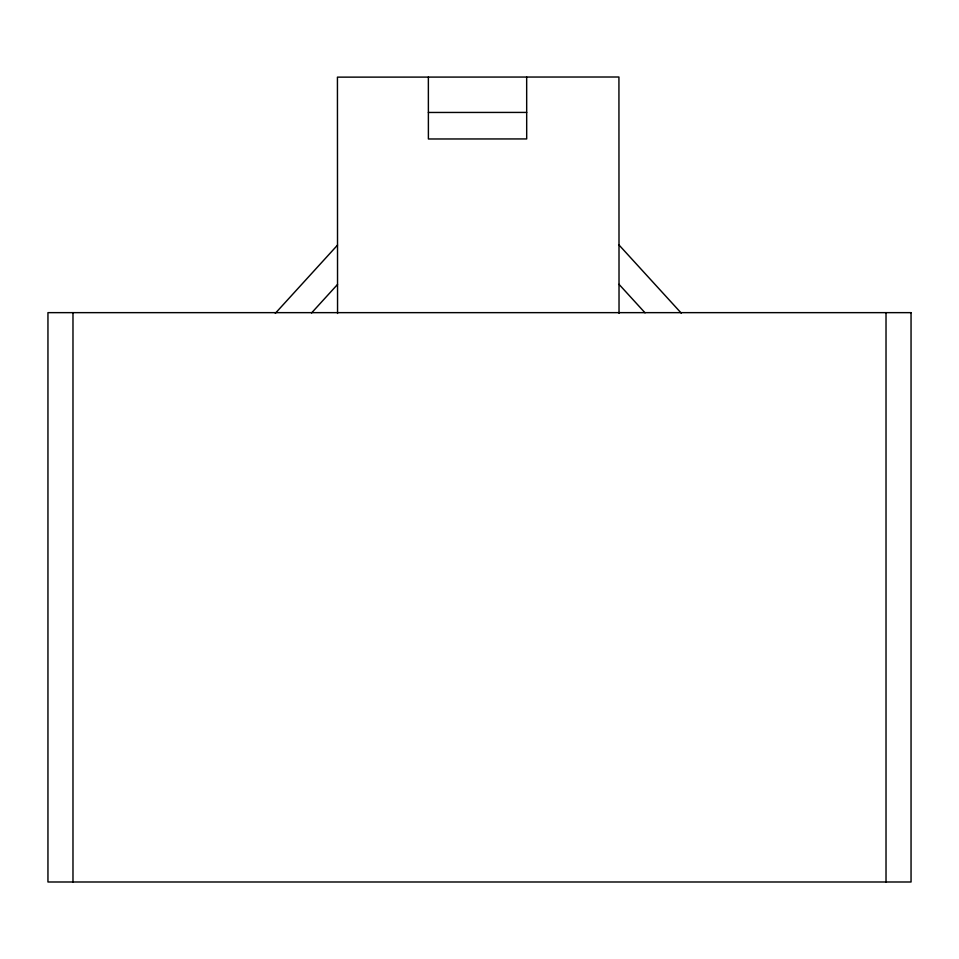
<?xml version="1.0" encoding="UTF-8"?>
<svg xmlns="http://www.w3.org/2000/svg" width="959" height="959" viewBox="0 0 959 959"><rect width="100%" height="100%" fill="white"/><g stroke="black" fill="none" stroke-linecap="round" stroke-linejoin="round"><path stroke-width="1.44" d="M275.293 313.353L337.52 245.108M311.531 312.982L337.532 284.451M428.385 112.467L526.683 112.419M619.011 244.989L681.298 313.161M619.023 284.332L645.059 312.826M619.034 313.329L618.927 77.008L337.436 77.14L337.556 313.461M526.671 77.056L526.695 138.935L428.397 138.983L428.361 77.104M886.02 312.646L886.02 881.992M72.98 312.646L72.98 881.992M911.05 312.646L47.95 312.646L47.95 881.992L911.05 881.992L911.05 312.646"/></g></svg>
